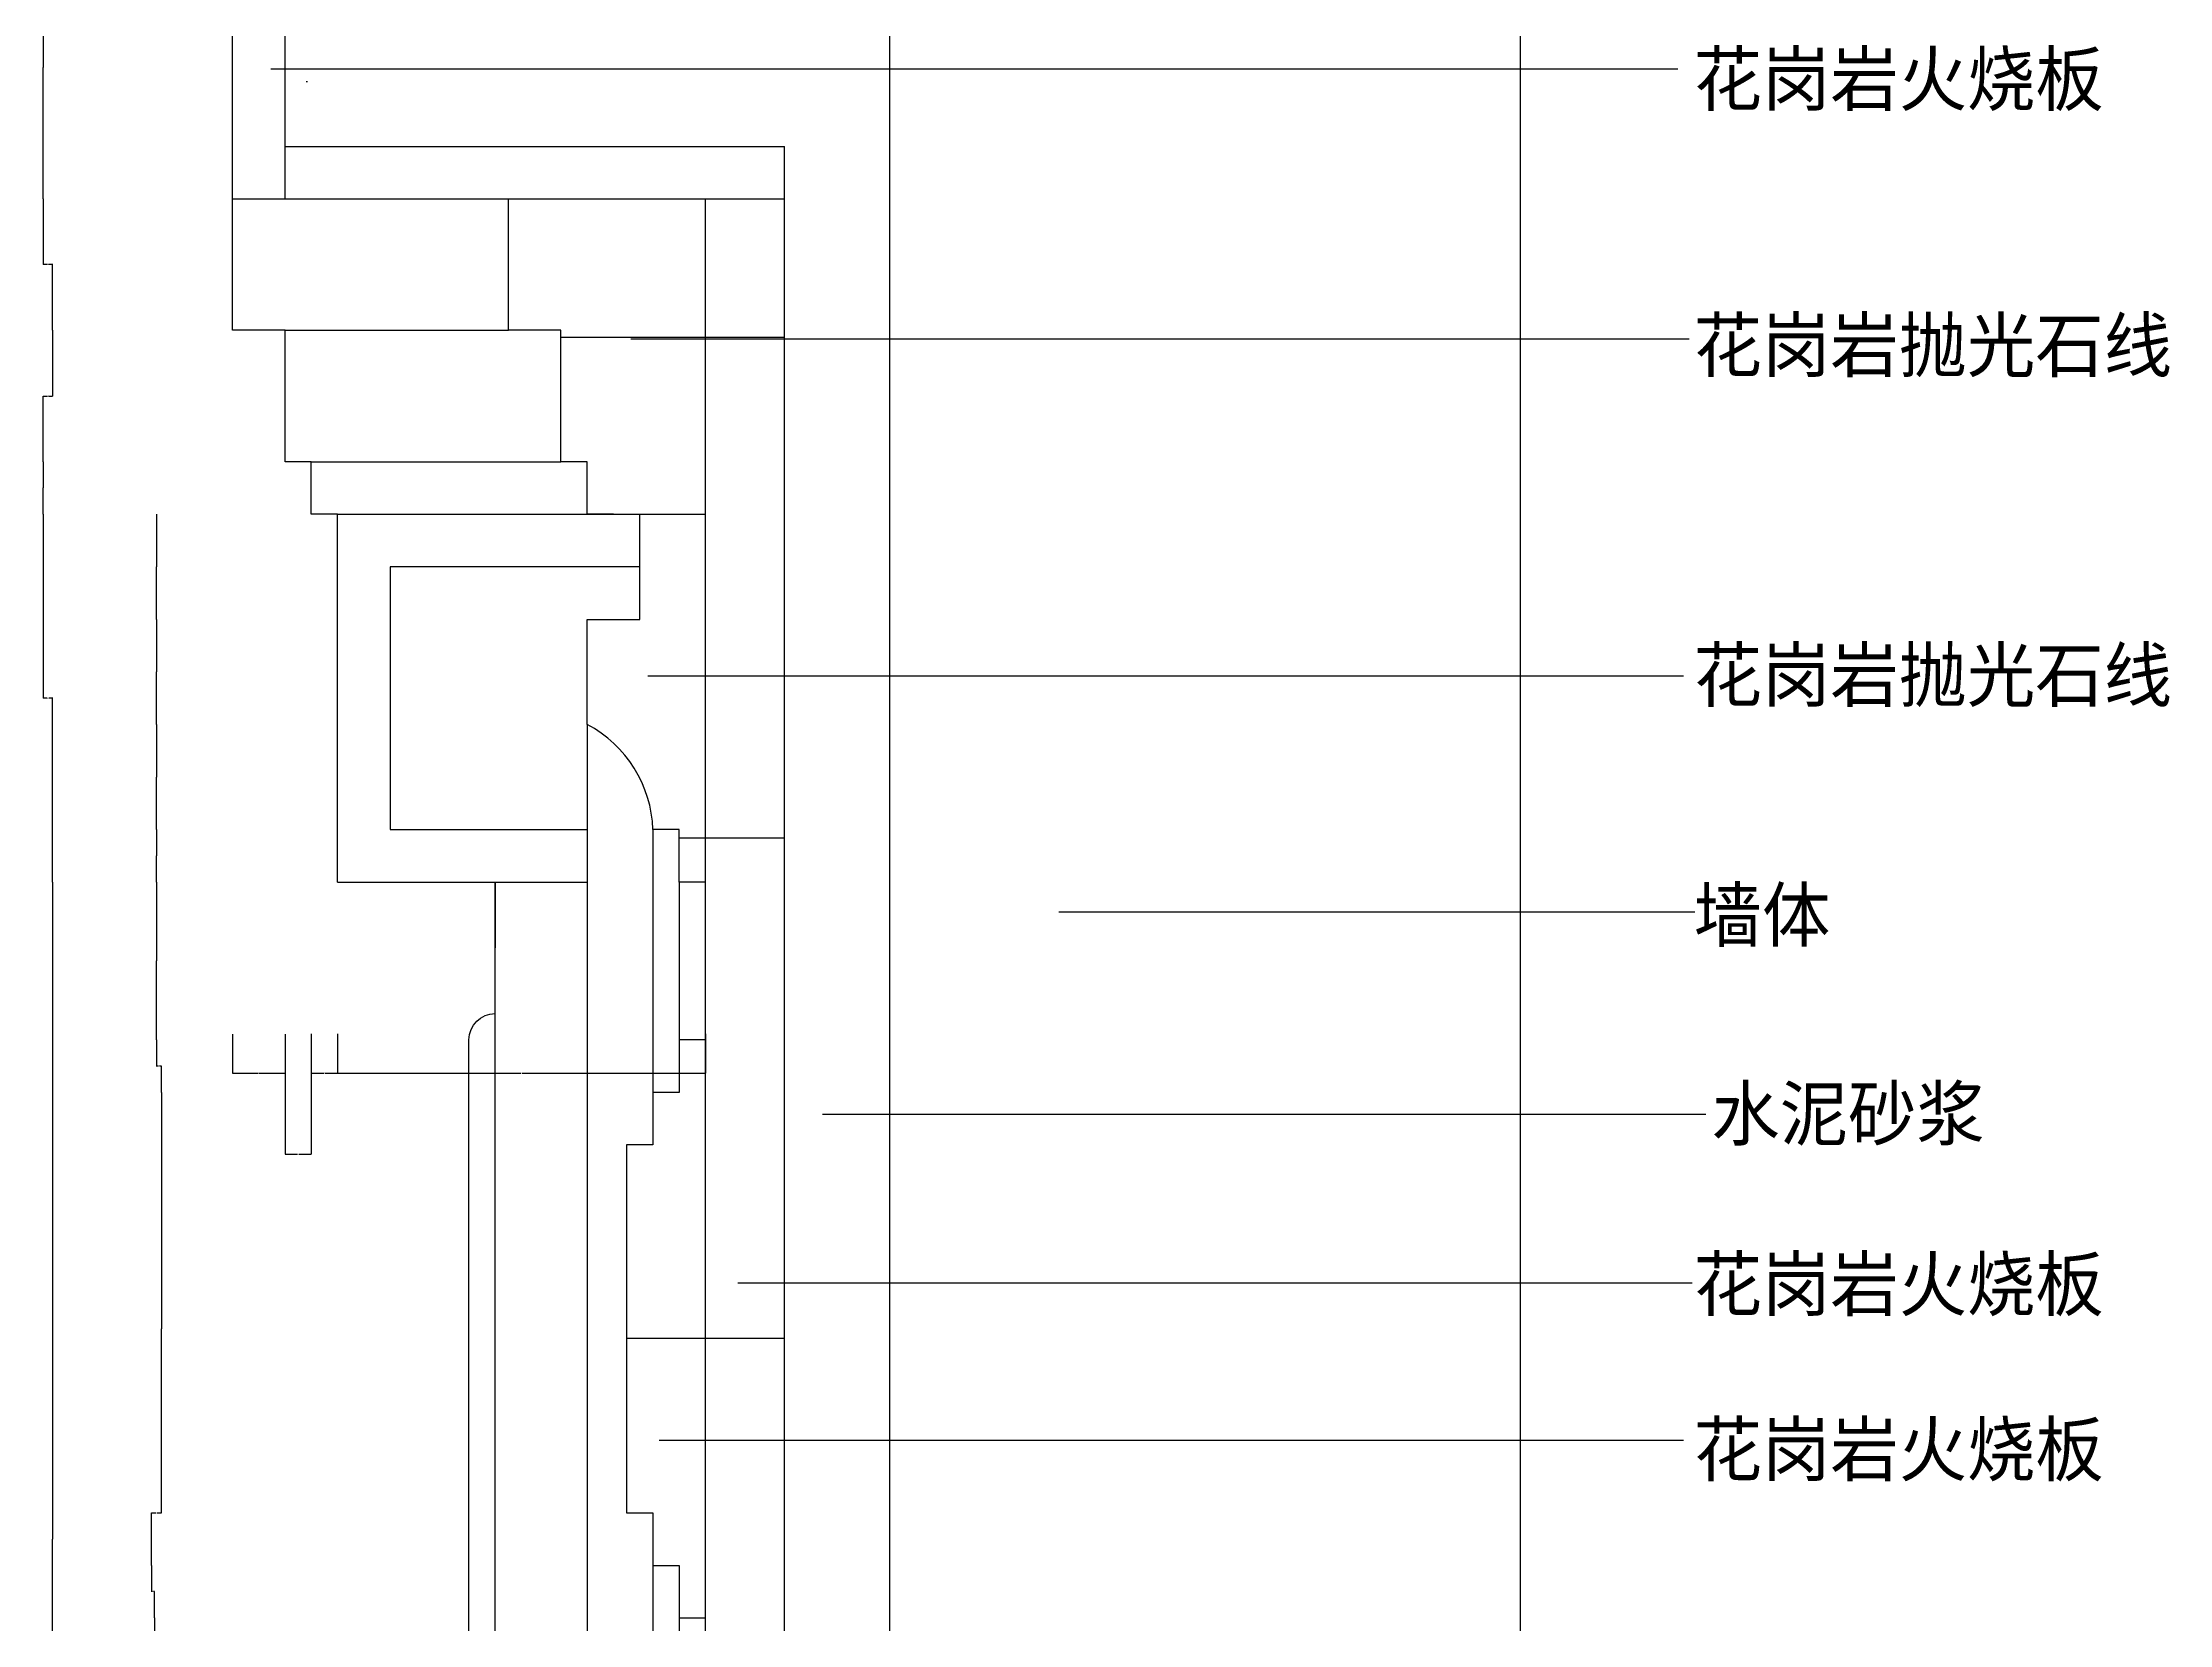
# Model space of a CAD drawing. Header units: metres. Extents: x 204 to 9002, y 227 to 11768.
# Drawn here: x 4951 to 8998, y 3267 to 6277 of the extents above; entities that cross this region are included whole.
import ezdxf

# ---------------------------------------------------------------- set-up
doc = ezdxf.new("R2010")
doc.units = ezdxf.units.M
for name, color, linetype in [('2', 2, 'Continuous'), ('4', 4, 'Continuous'), ('7', 7, 'Continuous'), ('BH', 3, 'Continuous'), ('DIM', 3, 'Continuous'), ('TEXT', 3, 'Continuous')]:
    doc.layers.add(name, color=color, linetype=linetype)
doc.dimstyles.get("Standard").update_dxf_attribs({"dimtxt": 2.5, "dimasz": 2.5, "dimexe": 1.25, "dimexo": 0.625, "dimtad": 1, "dimcen": 2.5, "dimazin": 3, "dimtfac": 1, "dimtmove": 0, "dimatfit": 3})

# ---------------------------------------------------------------- blocks, each defined once
blk = doc.blocks.new('*D44')
for p, q in [((4952.54, 5979.14), (4952.54, 5854.14)), ((4960.595, 5854.14), (4952.29, 5854.14)), ((4970.9, 5854.14), (4962.595, 5854.14)), ((4970.65, 5729.14), (4970.65, 5854.14))]:
    blk.add_line(p, q)
at = {"layer": 'Defpoints'}
for p in [(4952.54, 5979.14), (4970.65, 5854.14), (4970.65, 5729.14)]:
    blk.add_point(p, dxfattribs=at)
at = {"layer": 'DIM', "insert": (4961.595, 5854.14), "char_height": 1, "attachment_point": 5}
blk.add_mtext('50', dxfattribs=at)
blk = doc.blocks.new('*D45')
for p, q in [((4970.65, 5729.14), (4970.65, 5604.14)), ((4952.54, 5479.14), (4952.54, 5604.14)), ((4952.79, 5604.14), (4960.595, 5604.14)), ((4962.595, 5604.14), (4970.4, 5604.14))]:
    blk.add_line(p, q)
at = {"layer": 'Defpoints'}
for p in [(4970.65, 5729.14), (4952.54, 5604.14), (4952.54, 5479.14)]:
    blk.add_point(p, dxfattribs=at)
at = {"layer": 'DIM', "insert": (4961.595, 5604.14), "char_height": 1, "attachment_point": 5}
blk.add_mtext('50', dxfattribs=at)
blk = doc.blocks.new('*D46')
for p, q in [((5512.75, 4390.43), (5512.75, 4315.9)), ((6212.75, 4390.43), (6212.75, 4315.9)), ((5513, 4315.9), (5861.25, 4315.9)), ((5864.25, 4315.9), (6212.5, 4315.9))]:
    blk.add_line(p, q)
at = {"layer": 'Defpoints'}
for p in [(5512.75, 4390.43), (6212.75, 4390.43), (5512.75, 4315.9)]:
    blk.add_point(p, dxfattribs=at)
at = {"layer": 'DIM', "insert": (5862.75, 4315.9), "char_height": 1, "attachment_point": 5}
blk.add_mtext('140', dxfattribs=at)
blk = doc.blocks.new('*D47')
for p, q in [((4970.65, 4679.14), (4970.65, 3429.14)), ((4970.4, 3429.14), (4970.15, 3429.14)), ((4970.65, 2179.14), (4970.65, 3429.14)), ((4970.65, 3429.14), (4970.65, 3429.14)), ((4970.9, 3429.14), (4971.15, 3429.14))]:
    blk.add_line(p, q)
at = {"layer": 'Defpoints'}
for p in [(4970.65, 4679.14), (4970.65, 3429.14), (4970.65, 2179.14)]:
    blk.add_point(p, dxfattribs=at)
at = {"layer": 'DIM', "insert": (4970.65, 3430.265), "char_height": 1, "attachment_point": 5}
blk.add_mtext('500', dxfattribs=at)
blk = doc.blocks.new('*D50')
for p, q in [((5312.75, 4389.84), (5312.75, 4315.9)), ((5412.75, 4389.84), (5412.75, 4315.9)), ((5313, 4315.9), (5361.75, 4315.9)), ((5363.75, 4315.9), (5412.5, 4315.9))]:
    blk.add_line(p, q)
at = {"layer": 'Defpoints'}
for p in [(5312.75, 4389.84), (5412.75, 4389.84), (5312.75, 4315.9)]:
    blk.add_point(p, dxfattribs=at)
at = {"layer": 'DIM', "insert": (5362.75, 4315.9), "char_height": 1, "attachment_point": 5}
blk.add_mtext('20', dxfattribs=at)
blk = doc.blocks.new('*D51')
for p, q in [((5412.75, 4389.84), (5412.75, 4161.41)), ((5462.75, 4390.43), (5462.75, 4161.41)), ((5413, 4161.41), (5436.75, 4161.41)), ((5438.75, 4161.41), (5462.5, 4161.41))]:
    blk.add_line(p, q)
at = {"layer": 'Defpoints'}
for p in [(5412.75, 4389.84), (5462.75, 4390.43), (5412.75, 4161.41)]:
    blk.add_point(p, dxfattribs=at)
at = {"layer": 'DIM', "insert": (5437.75, 4161.41), "char_height": 1, "attachment_point": 5}
blk.add_mtext('10', dxfattribs=at)
blk = doc.blocks.new('*D52')
for p, q in [((5462.75, 4390.43), (5462.75, 4315.9)), ((5512.75, 4390.43), (5512.75, 4315.9)), ((5463, 4315.9), (5486.75, 4315.9)), ((5488.75, 4315.9), (5512.5, 4315.9))]:
    blk.add_line(p, q)
at = {"layer": 'Defpoints'}
for p in [(5462.75, 4390.43), (5512.75, 4390.43), (5462.75, 4315.9)]:
    blk.add_point(p, dxfattribs=at)
at = {"layer": 'DIM', "insert": (5487.75, 4315.9), "char_height": 1, "attachment_point": 5}
blk.add_mtext('10', dxfattribs=at)
blk = doc.blocks.new('*D53')
for p, q in [((5177.69, 4279.14), (5177.69, 4169.14)), ((5177.44, 4169.14), (5177.19, 4169.14)), ((5177.69, 4179.14), (5177.69, 4169.14)), ((5177.69, 4169.14), (5177.69, 4169.14)), ((5177.94, 4169.14), (5178.19, 4169.14))]:
    blk.add_line(p, q)
at = {"layer": 'Defpoints'}
for p in [(5177.69, 4279.14), (5177.69, 4179.14), (5177.69, 4169.14)]:
    blk.add_point(p, dxfattribs=at)
at = {"layer": 'DIM', "insert": (5177.69, 4170.265), "char_height": 1, "attachment_point": 5}
blk.add_mtext('20', dxfattribs=at)
blk = doc.blocks.new('*D54')
for p, q in [((5168.15, 4379.14), (5168.15, 4329.14)), ((5171.92, 4329.14), (5167.9, 4329.14)), ((5177.94, 4329.14), (5173.92, 4329.14)), ((5177.69, 4279.14), (5177.69, 4329.14))]:
    blk.add_line(p, q)
at = {"layer": 'Defpoints'}
for p in [(5168.15, 4379.14), (5177.69, 4329.14), (5177.69, 4279.14)]:
    blk.add_point(p, dxfattribs=at)
at = {"layer": 'DIM', "insert": (5172.92, 4329.14), "char_height": 1, "attachment_point": 5}
blk.add_mtext('20', dxfattribs=at)
blk = doc.blocks.new('*D55')
for p, q in [((5177.69, 4179.14), (5177.69, 3829.14)), ((5177.44, 3829.14), (5177.19, 3829.14)), ((5177.69, 3479.14), (5177.69, 3829.14)), ((5177.69, 3829.14), (5177.69, 3829.14)), ((5177.94, 3829.14), (5178.19, 3829.14))]:
    blk.add_line(p, q)
at = {"layer": 'Defpoints'}
for p in [(5177.69, 4179.14), (5177.69, 3829.14), (5177.69, 3479.14)]:
    blk.add_point(p, dxfattribs=at)
at = {"layer": 'DIM', "insert": (5177.69, 3830.265), "char_height": 1, "attachment_point": 5}
blk.add_mtext('140', dxfattribs=at)
blk = doc.blocks.new('*D56')
for p, q in [((5164.47, 3279.14), (5164.47, 3129.14)), ((5170.08, 3129.14), (5164.22, 3129.14)), ((5177.94, 3129.14), (5172.08, 3129.14)), ((5177.69, 2979.14), (5177.69, 3129.14))]:
    blk.add_line(p, q)
at = {"layer": 'Defpoints'}
for p in [(5164.47, 3279.14), (5177.69, 3129.14), (5177.69, 2979.14)]:
    blk.add_point(p, dxfattribs=at)
at = {"layer": 'DIM', "insert": (5171.08, 3129.14), "char_height": 1, "attachment_point": 5}
blk.add_mtext('60', dxfattribs=at)
blk = doc.blocks.new('*D57')
for p, q in [((5158.61, 3379.14), (5158.61, 3329.14)), ((5160.54, 3329.14), (5158.36, 3329.14)), ((5164.72, 3329.14), (5162.54, 3329.14)), ((5164.47, 3279.14), (5164.47, 3329.14))]:
    blk.add_line(p, q)
at = {"layer": 'Defpoints'}
for p in [(5158.61, 3379.14), (5164.47, 3329.14), (5164.47, 3279.14)]:
    blk.add_point(p, dxfattribs=at)
at = {"layer": 'DIM', "insert": (5161.54, 3329.14), "char_height": 1, "attachment_point": 5}
blk.add_mtext('20', dxfattribs=at)
blk = doc.blocks.new('*D58')
for p, q in [((5158.61, 3379.14), (5158.61, 3479.14)), ((5158.86, 3479.14), (5167.15, 3479.14)), ((5169.15, 3479.14), (5177.44, 3479.14)), ((5177.69, 3479.14), (5177.69, 3479.14))]:
    blk.add_line(p, q)
at = {"layer": 'Defpoints'}
for p in [(5158.61, 3479.14), (5177.69, 3479.14), (5158.61, 3379.14)]:
    blk.add_point(p, dxfattribs=at)
at = {"layer": 'DIM', "insert": (5168.15, 3479.14), "char_height": 1, "attachment_point": 5}
blk.add_mtext('20', dxfattribs=at)
blk = doc.blocks.new('*D59')
for p, q in [((4952.54, 5379.14), (4952.54, 5029.14)), ((4960.095, 5029.14), (4952.29, 5029.14)), ((4970.9, 5029.14), (4963.095, 5029.14)), ((4970.65, 4679.14), (4970.65, 5029.14))]:
    blk.add_line(p, q)
at = {"layer": 'Defpoints'}
for p in [(4952.54, 5379.14), (4970.65, 5029.14), (4970.65, 4679.14)]:
    blk.add_point(p, dxfattribs=at)
at = {"layer": 'DIM', "insert": (4961.595, 5029.14), "char_height": 1, "attachment_point": 5}
blk.add_mtext('140', dxfattribs=at)
blk = doc.blocks.new('*D60')
for p, q in [((5168.15, 5179.14), (5168.15, 5079.14)), ((5167.9, 5079.14), (5167.65, 5079.14)), ((5168.15, 4979.14), (5168.15, 5079.14)), ((5168.15, 5079.14), (5168.15, 5079.14)), ((5168.4, 5079.14), (5168.65, 5079.14))]:
    blk.add_line(p, q)
at = {"layer": 'Defpoints'}
for p in [(5168.15, 5179.14), (5168.15, 5079.14), (5168.15, 4979.14)]:
    blk.add_point(p, dxfattribs=at)
at = {"layer": 'DIM', "insert": (5168.15, 5080.265), "char_height": 1, "attachment_point": 5}
blk.add_mtext('40', dxfattribs=at)
blk = doc.blocks.new('*D61')
for p, q in [((5168.15, 4679.14), (5168.15, 4529.14)), ((5167.9, 4529.14), (5167.65, 4529.14)), ((5168.15, 4379.14), (5168.15, 4529.14)), ((5168.15, 4529.14), (5168.15, 4529.14)), ((5168.4, 4529.14), (5168.65, 4529.14))]:
    blk.add_line(p, q)
at = {"layer": 'Defpoints'}
for p in [(5168.15, 4679.14), (5168.15, 4529.14), (5168.15, 4379.14)]:
    blk.add_point(p, dxfattribs=at)
at = {"layer": 'DIM', "insert": (5168.15, 4530.265), "char_height": 1, "attachment_point": 5}
blk.add_mtext('60', dxfattribs=at)
blk = doc.blocks.new('*D62')
for p, q in [((5168.15, 4779.14), (5168.15, 4729.14)), ((5167.9, 4729.14), (5167.65, 4729.14)), ((5168.15, 4679.14), (5168.15, 4729.14)), ((5168.15, 4729.14), (5168.15, 4729.14)), ((5168.4, 4729.14), (5168.65, 4729.14))]:
    blk.add_line(p, q)
at = {"layer": 'Defpoints'}
for p in [(5168.15, 4779.14), (5168.15, 4729.14), (5168.15, 4679.14)]:
    blk.add_point(p, dxfattribs=at)
at = {"layer": 'DIM', "insert": (5168.15, 4730.265), "char_height": 1, "attachment_point": 5}
blk.add_mtext('20', dxfattribs=at)
blk = doc.blocks.new('*D63')
for p, q in [((5168.15, 4979.14), (5168.15, 4879.14)), ((5167.9, 4879.14), (5167.65, 4879.14)), ((5168.15, 4779.14), (5168.15, 4879.14)), ((5168.15, 4879.14), (5168.15, 4879.14)), ((5168.4, 4879.14), (5168.65, 4879.14))]:
    blk.add_line(p, q)
at = {"layer": 'Defpoints'}
for p in [(5168.15, 4979.14), (5168.15, 4879.14), (5168.15, 4779.14)]:
    blk.add_point(p, dxfattribs=at)
at = {"layer": 'DIM', "insert": (5168.15, 4880.265), "char_height": 1, "attachment_point": 5}
blk.add_mtext('40', dxfattribs=at)
blk = doc.blocks.new('*D64')
for p, q in [((5168.15, 5379.14), (5168.15, 5279.14)), ((5167.9, 5279.14), (5167.65, 5279.14)), ((5168.15, 5179.14), (5168.15, 5279.14)), ((5168.15, 5279.14), (5168.15, 5279.14)), ((5168.4, 5279.14), (5168.65, 5279.14))]:
    blk.add_line(p, q)
at = {"layer": 'Defpoints'}
for p in [(5168.15, 5379.14), (5168.15, 5279.14), (5168.15, 5179.14)]:
    blk.add_point(p, dxfattribs=at)
at = {"layer": 'DIM', "insert": (5168.15, 5280.265), "char_height": 1, "attachment_point": 5}
blk.add_mtext('40', dxfattribs=at)
blk = doc.blocks.new('*D65')
for p, q in [((4952.54, 5479.14), (4952.54, 5429.14)), ((4952.29, 5429.14), (4952.04, 5429.14)), ((4952.54, 5379.14), (4952.54, 5429.14)), ((4952.54, 5429.14), (4952.54, 5429.14)), ((4952.79, 5429.14), (4953.04, 5429.14))]:
    blk.add_line(p, q)
at = {"layer": 'Defpoints'}
for p in [(4952.54, 5479.14), (4952.54, 5429.14), (4952.54, 5379.14)]:
    blk.add_point(p, dxfattribs=at)
at = {"layer": 'DIM', "insert": (4952.54, 5430.265), "char_height": 1, "attachment_point": 5}
blk.add_mtext('20', dxfattribs=at)
blk = doc.blocks.new('*D66')
for p, q in [((5812.75, 4679.14), (5812.75, 4554.14)), ((5812.5, 4554.14), (5812.25, 4554.14)), ((5812.75, 4429.14), (5812.75, 4554.14)), ((5812.75, 4554.14), (5812.75, 4554.14)), ((5813, 4554.14), (5813.25, 4554.14))]:
    blk.add_line(p, q)
at = {"layer": 'Defpoints'}
for p in [(5812.75, 4679.14), (5812.75, 4554.14), (5812.75, 4429.14)]:
    blk.add_point(p, dxfattribs=at)
at = {"layer": 'DIM', "insert": (5812.75, 4555.265), "char_height": 1, "attachment_point": 5}
blk.add_mtext('50', dxfattribs=at)
blk = doc.blocks.new('*D70')
for p, q in [((4952.54, 6479.14), (4952.54, 6229.14)), ((4952.29, 6229.14), (4952.04, 6229.14)), ((4952.54, 5979.14), (4952.54, 6229.14)), ((4952.54, 6229.14), (4952.54, 6229.14)), ((4952.79, 6229.14), (4953.04, 6229.14))]:
    blk.add_line(p, q)
at = {"layer": 'Defpoints'}
for p in [(4952.54, 6479.14), (4952.54, 6229.14), (4952.54, 5979.14)]:
    blk.add_point(p, dxfattribs=at)
at = {"layer": 'DIM', "insert": (4952.54, 6230.265), "char_height": 1, "attachment_point": 5}
blk.add_mtext('100', dxfattribs=at)

msp = doc.modelspace()

# ---------------------------------------------------------------- hatches: boundary and pattern name
at = {"layer": 'BH'}
h = msp.add_hatch(dxfattribs=at)
h.set_pattern_fill('AR-CONC', scale=15)
h.paths.add_polyline_path([(6562.75, 6379.14), (6162.75, 6379.14), (6162.75, 6529.14), (6162.75, 8229.14), (5562.75, 8229.14), (5562.75, 9229.14), (5712.75, 9229.14), (6562.75, 9229.14), (6562.75, 11039.51), (6412.75, 11050.96), (6412.75, 9379.14), (5412.75, 9379.14), (5412.75, 8079.14), (6012.75, 8079.14), (6012.75, 6379.14), (5412.75, 6379.14), (5412.75, 6079.14), (6362.75, 6079.14), (6362.75, 3079.14), (7012.75, 3079.14), (7012.75, 3254.14), (6562.75, 3254.14)])
h = msp.add_hatch(dxfattribs=at)
h.set_pattern_fill('ANSI31', scale=1500)
h.paths.add_polyline_path([(7762.75, 10947.9), (6562.75, 11039.51), (6562.75, 3254.14), (7762.75, 3254.14)])
h = msp.add_hatch(dxfattribs=at)
h.set_pattern_fill('BRASS', scale=300)
h.paths.add_polyline_path([(6012.75, 8079.14), (5912.75, 8079.14), (5912.75, 6379.14), (6012.75, 6379.14)])
h.paths.add_polyline_path([(5912.75, 6379.14), (5912.75, 6479.14), (5412.75, 6479.14), (5412.75, 6379.14)])
h.paths.add_polyline_path([(5312.75, 5979.14), (5412.75, 5979.14), (5412.75, 6479.14), (5312.75, 6479.14)])
h.paths.add_polyline_path([(6362.75, 5979.14), (6362.75, 6079.14), (5412.75, 6079.14), (5412.75, 5979.14)])
h = msp.add_hatch(dxfattribs=at)
h.set_pattern_fill('BRASS', scale=300)
h.paths.add_polyline_path([(6362.75, 5979.14), (6212.75, 5979.14), (6212.75, 2979.14), (6362.75, 2979.14)])
h.paths.add_polyline_path([(7012.75, 2979.14), (7012.75, 3079.14), (6362.75, 3079.14), (6362.75, 2979.14)])
h.paths.add_polyline_path([(5937.75, 5729.14), (5937.75, 5479.14), (5987.75, 5479.14), (5987.75, 5379.14), (6037.75, 5379.14), (6212.75, 5379.14), (6212.75, 5979.14), (5837.75, 5979.14), (5837.75, 5729.14)])
h = msp.add_hatch(dxfattribs=at)
h.set_pattern_fill('BRASS', scale=300)
h.paths.add_polyline_path([(6212.75, 5379.14), (6087.75, 5379.14), (6087.75, 5179.14), (5987.75, 5179.14), (5987.75, 4979.14, -0.27), (6112.75, 4779.14), (6162.75, 4779.14), (6162.75, 4679.14), (6212.75, 4679.14)])
h.paths.add_polyline_path([(6212.75, 4379.14), (6162.75, 4379.14), (6162.75, 4279.14), (6112.75, 4279.14), (6112.75, 4179.14), (6062.75, 4179.14), (6062.75, 3479.14), (6112.75, 3479.14), (6112.75, 3379.14), (6162.75, 3379.14), (6162.75, 3279.14), (6212.75, 3279.14)])

# ---------------------------------------------------------------- linework, layer by layer
at = {"layer": '2'}
for p, q in [((6562.75, 11039.51), (6562.75, 3254.14)), ((7762.75, 10947.9), (7762.75, 3254.14))]:
    msp.add_line(p, q, dxfattribs=at)
at = {"layer": '4'}
for p, q in [((5312.75, 5979.14), (5312.75, 6479.14)), ((5412.75, 5979.14), (5412.75, 6479.14)), ((5412.75, 6079.14), (6362.75, 6079.14)), ((6362.75, 2979.14), (6362.75, 6079.14)), ((5312.75, 5979.14), (6362.75, 5979.14)), ((6212.75, 2979.14), (6212.75, 5979.14)), ((5512.75, 5379.14), (6212.75, 5379.14)), ((5512.75, 4679.14), (5512.75, 5379.14)), ((5512.75, 4679.14), (5987.75, 4679.14)), ((5812.75, 2179.14), (5812.75, 4679.14))]:
    msp.add_line(p, q, dxfattribs=at)
for points in [[(5512.75, 5379.14), (5462.75, 5379.14), (5462.75, 5479.14), (5412.75, 5479.14), (5412.75, 5729.14), (5312.75, 5729.14), (5312.75, 5979.14)], [(6037.75, 5379.14), (5987.75, 5379.14), (5987.75, 5479.14), (5937.75, 5479.14), (5937.75, 5729.14), (5837.75, 5729.14), (5837.75, 5979.14)], [(6212.75, 4379.14), (6162.75, 4379.14), (6162.75, 4279.14), (6112.75, 4279.14), (6112.75, 4179.14), (6062.75, 4179.14), (6062.75, 3479.14), (6112.75, 3479.14), (6112.75, 3379.14), (6162.75, 3379.14), (6162.75, 3279.14), (6212.75, 3279.14)]]:
    msp.add_lwpolyline(points, dxfattribs=at)
msp.add_lwpolyline([(6212.75, 4679.14), (6162.75, 4679.14), (6162.75, 4779.14), (6112.75, 4779.14, 0.27), (5987.75, 4979.14), (5987.75, 5179.14), (6087.75, 5179.14), (6087.75, 5379.14), (6212.75, 5379.14)], format="xyb", dxfattribs=at)
at = {"layer": '7'}
for p, q in [((5412.75, 5729.14), (5837.75, 5729.14)), ((5462.75, 5479.14), (5937.75, 5479.14)), ((5987.75, 4979.14), (5987.75, 1204.27)), ((6112.75, 4779.14), (6112.75, 4279.14)), ((6162.75, 4679.14), (6162.75, 4379.14)), ((6112.75, 3379.14), (6112.75, 1214.63)), ((6162.75, 3279.14), (6162.75, 1218.78))]:
    msp.add_line(p, q, dxfattribs=at)
msp.add_lwpolyline([(6087.75, 5279.14), (5612.75, 5279.14), (5612.75, 4779.14), (5987.75, 4779.14)], dxfattribs=at)
msp.add_lwpolyline([(5812.75, 2429.14, -0.41), (5762.75, 2479.14), (5762.75, 4379.14, -0.41), (5812.75, 4429.14)], format="xyb", dxfattribs=at)

# ---------------------------------------------------------------- texts
at = {"layer": 'TEXT'}
for s, p in [('花岗岩火烧板', (8092.86, 6157.46)), ('花岗岩抛光石线', (8092.86, 5650.89)), ('花岗岩抛光石线', (8092.86, 5023.4)), ('墙体', (8092.86, 4566.77)), ('水泥砂浆', (8126.51, 4188.67)), ('花岗岩火烧板', (8092.86, 3864.3)), ('花岗岩火烧板', (8092.86, 3549.94))]:
    msp.add_text(s, height=100, dxfattribs=at).set_placement(p)

# ---------------------------------------------------------------- dimensions: what is measured, and where the dimension line sits
at = {"layer": 'DIM'}
for base, p1, p2, text, picture, middle in [((4952.54, 6229.14), (4952.54, 5979.14), (4952.54, 6479.14), '100', '*D70', (4952.54, 6230.265)), ((4970.65, 5854.14), (4970.65, 5729.14), (4952.54, 5979.14), '50', '*D44', (4961.595, 5854.14)), ((4952.54, 5604.14), (4952.54, 5479.14), (4970.65, 5729.14), '50', '*D45', (4961.595, 5604.14)), ((4952.54, 5429.14), (4952.54, 5379.14), (4952.54, 5479.14), '20', '*D65', (4952.54, 5430.265)), ((4970.65, 5029.14), (4970.65, 4679.14), (4952.54, 5379.14), '140', '*D59', (4961.595, 5029.14)), ((5168.15, 5279.14), (5168.15, 5179.14), (5168.15, 5379.14), '40', '*D64', (5168.15, 5280.265)), ((5168.15, 5079.14), (5168.15, 4979.14), (5168.15, 5179.14), '40', '*D60', (5168.15, 5080.265)), ((5168.15, 4879.14), (5168.15, 4779.14), (5168.15, 4979.14), '40', '*D63', (5168.15, 4880.265)), ((5168.15, 4729.14), (5168.15, 4679.14), (5168.15, 4779.14), '20', '*D62', (5168.15, 4730.265)), ((4970.65, 3429.14), (4970.65, 2179.14), (4970.65, 4679.14), '500', '*D47', (4970.65, 3430.265)), ((5168.15, 4529.14), (5168.15, 4379.14), (5168.15, 4679.14), '60', '*D61', (5168.15, 4530.265)), ((5812.75, 4554.14), (5812.75, 4429.14), (5812.75, 4679.14), '50', '*D66', (5812.75, 4555.265)), ((5177.69, 4329.14), (5177.69, 4279.14), (5168.15, 4379.14), '20', '*D54', (5172.92, 4329.14)), ((5312.75, 4315.9), (5312.75, 4389.84), (5412.75, 4389.84), '20', '*D50', (5362.75, 4315.9)), ((5412.75, 4161.41), (5412.75, 4389.84), (5462.75, 4390.43), '10', '*D51', (5437.75, 4161.41)), ((5462.75, 4315.9), (5462.75, 4390.43), (5512.75, 4390.43), '10', '*D52', (5487.75, 4315.9)), ((5512.75, 4315.9), (5512.75, 4390.43), (6212.75, 4390.43), '140', '*D46', (5862.75, 4315.9)), ((5177.69, 4169.14), (5177.69, 4179.14), (5177.69, 4279.14), '20', '*D53', (5177.69, 4170.265)), ((5177.69, 3829.14), (5177.69, 3479.14), (5177.69, 4179.14), '140', '*D55', (5177.69, 3830.265)), ((5158.61, 3479.14), (5158.61, 3379.14), (5177.69, 3479.14), '20', '*D58', (5168.15, 3479.14)), ((5164.47, 3329.14), (5164.47, 3279.14), (5158.61, 3379.14), '20', '*D57', (5161.54, 3329.14)), ((5177.69, 3129.14), (5177.69, 2979.14), (5164.47, 3279.14), '60', '*D56', (5171.08, 3129.14))]:
    dim = msp.add_linear_dim(base=base, p1=p1, p2=p2, text=text, dimstyle='Standard', dxfattribs=at)
    dim.commit()
    dim.dimension.update_dxf_attribs({"geometry": picture, "text_midpoint": middle})

# ---------------------------------------------------------------- leaders
for points in [[(5385.67, 6226.44), (8062.63, 6226.44)], [(6070.97, 5713.16), (8084.04, 5713.16)], [(6103.1, 5071.55), (8073.34, 5071.55)], [(6884.77, 4622.42), (8094.75, 4622.42)], [(6435.04, 4237.46), (8116.17, 4237.46)], [(6274.42, 3916.66), (8089.94, 3916.66)], [(6124.51, 3617.24), (8073.34, 3617.24)]]:
    msp.add_leader(points, dimstyle='Standard', dxfattribs=at)

doc.saveas('drawing.dxf')
